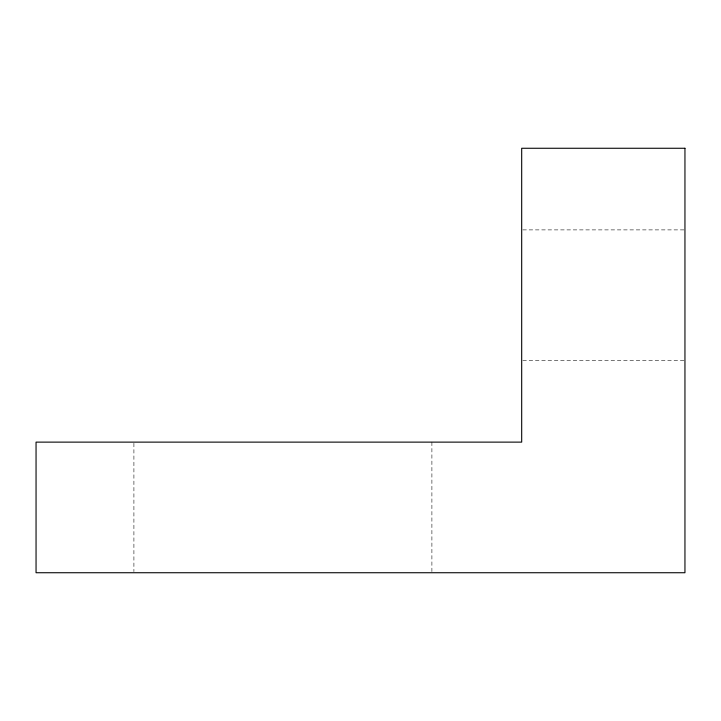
<?xml version="1.0" encoding="UTF-8"?>
<svg xmlns="http://www.w3.org/2000/svg" width="721" height="721" viewBox="0 0 721 721"><rect width="100%" height="100%" fill="white"/><g stroke="black" fill="none" stroke-linecap="round" stroke-linejoin="round"><path stroke-width="0.54" stroke-dasharray="3.6 2.7" d="M522.815 229.891L684.95 229.891M522.815 360.5L684.95 360.5M431.897 442.126L431.897 571.609M133.908 443.253L133.908 571.609"/><path stroke-width="1.08" d="M684.95 148.265L521.689 148.265L521.689 442.126L36.05 442.126L36.05 572.735L684.95 572.735L684.95 148.265"/></g></svg>
